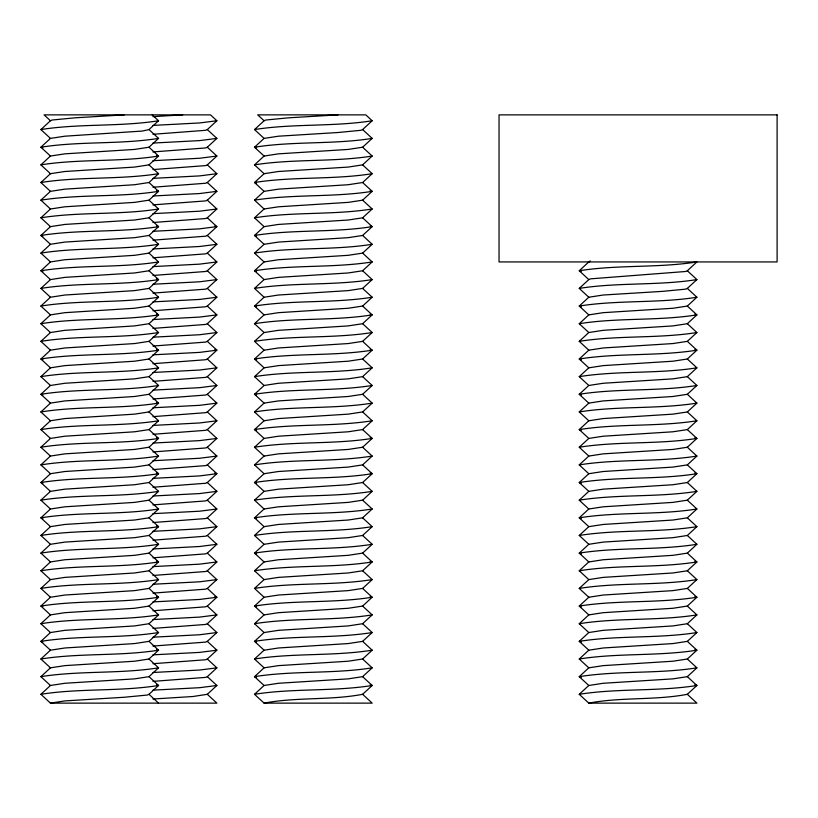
<?xml version="1.0" encoding="UTF-8"?>
<svg xmlns="http://www.w3.org/2000/svg" width="818" height="818" viewBox="0 0 818 818"><rect width="100%" height="100%" fill="white"/><g stroke="black" fill="none" stroke-linecap="round" stroke-linejoin="round"><path stroke-width="1.23" d="M152.189 114.868L158.549 120.757L148.999 129.571L142.404 131.044L64.888 136.197L50.45 138.395L40.9 129.571L50.45 120.757L52.127 120.021L75.092 117.812L124.367 114.868M50.45 138.395L40.9 147.22L50.45 156.044L64.888 153.845L134.571 149.428L148.999 147.22L158.549 138.395L148.999 129.571M148.999 147.22L158.549 156.044L148.999 164.868L134.571 167.077L64.888 171.494L50.45 173.692L40.9 164.868L50.45 156.044M148.999 164.868L158.549 173.692L148.999 182.516L134.571 184.725L64.888 189.142L50.45 191.34L40.9 182.516L50.45 173.692M148.999 182.516L158.549 191.34L148.999 200.165L134.571 202.373L64.888 206.79L50.45 208.989L40.9 200.165L50.45 191.34M148.999 200.165L158.549 208.989L148.999 217.813L134.571 220.022L64.888 224.429L50.45 226.637L40.9 217.813L50.45 208.989M50.45 226.637L40.9 235.461L50.45 244.285L64.888 242.077L134.571 237.67L148.999 235.461L158.549 226.637L148.999 217.813M148.999 235.461L158.549 244.285L148.999 253.11L134.571 255.318L64.888 259.725L50.45 261.934L40.9 253.11L50.45 244.285M50.45 261.934L40.9 270.758L50.45 279.582L64.888 277.374L134.571 272.967L148.999 270.758L158.549 261.934L148.999 253.11M152.946 134.285L205.645 130.307L207.322 129.571L216.872 120.757L210.512 114.868L44.08 114.868L50.45 120.757M148.999 270.758L158.549 279.582L148.999 288.406L134.571 290.615L64.888 295.022L50.45 297.231L40.9 288.406L50.45 279.582M152.946 151.933L205.645 147.956L207.322 147.22L216.872 138.395L207.322 129.571M148.999 288.406L158.549 297.231L148.999 306.055L134.571 308.263L64.888 312.67L50.45 314.879L40.9 306.055L50.45 297.231M152.946 169.582L205.645 165.604L207.322 164.868L216.872 156.044L207.322 147.22M148.999 306.055L158.549 314.879L148.999 323.703L134.571 325.912L64.888 330.319L50.45 332.527L40.9 323.703L50.45 314.879M264.081 120.757L257.711 114.868L365.81 114.868L372.18 120.757L362.619 129.571L360.942 130.307L337.987 132.516L278.509 136.197L264.081 138.395L254.521 129.571L264.081 120.757L265.758 120.021L288.713 117.812L337.987 114.868M152.946 187.23L205.645 183.252L207.322 182.516L216.872 173.692L207.322 164.868M148.999 323.703L158.549 332.527L148.999 341.351L134.571 343.56L64.888 347.967L50.45 350.176L40.9 341.351L50.45 332.527M264.081 138.395L254.521 147.22L264.081 156.044L278.509 153.845L348.192 149.428L362.619 147.22L372.18 138.395L362.619 129.571M152.946 204.878L205.645 200.901L207.322 200.165L216.872 191.34L207.322 182.516M50.45 350.176L40.9 359L50.45 367.824L64.888 365.615L134.571 361.208L148.999 359L158.549 350.176L148.999 341.351M362.619 147.22L372.18 156.044L362.619 164.868L348.192 167.077L278.509 171.494L264.081 173.692L254.521 164.868L264.081 156.044M152.946 222.516L205.645 218.549L207.322 217.813L216.872 208.989L207.322 200.165M148.999 359L158.549 367.824L148.999 376.648L134.571 378.857L64.888 383.264L50.45 385.472L40.9 376.648L50.45 367.824M264.081 173.692L254.521 182.516L264.081 191.34L278.509 189.142L348.192 184.725L362.619 182.516L372.18 173.692L362.619 164.868M152.946 240.165L205.645 236.197L207.322 235.461L216.872 226.637L207.322 217.813M50.45 385.472L40.9 394.296L50.45 403.121L64.888 400.912L134.571 396.495L148.999 394.296L158.549 385.472L148.999 376.648M362.619 182.516L372.18 191.34L362.619 200.165L348.192 202.373L278.509 206.79L264.081 208.989L254.521 200.165L264.081 191.34M152.946 257.813L205.645 253.846L207.322 253.11L216.872 244.285L207.322 235.461M148.999 394.296L158.549 403.121L148.999 411.945L134.571 414.143L64.888 418.56L50.45 420.769L40.9 411.945L50.45 403.121M362.619 200.165L372.18 208.989L362.619 217.813L348.192 220.022L278.509 224.429L264.081 226.637L254.521 217.813L264.081 208.989M152.946 275.461L205.645 271.494L207.322 270.758L216.872 261.934L207.322 253.11M148.999 411.945L158.549 420.769L148.999 429.593L134.571 431.792L64.888 436.209L50.45 438.417L40.9 429.593L50.45 420.769M264.081 226.637L254.521 235.461L264.081 244.285L278.509 242.077L348.192 237.67L362.619 235.461L372.18 226.637L362.619 217.813M152.946 293.11L205.645 289.143L207.322 288.406L216.872 279.582L207.322 270.758M148.999 429.593L158.549 438.417L148.999 447.241L134.571 449.44L64.888 453.857L50.45 456.066L40.9 447.241L50.45 438.417M362.619 235.461L372.18 244.285L362.619 253.11L348.192 255.318L278.509 259.725L264.081 261.934L254.521 253.11L264.081 244.285M152.946 310.758L205.645 306.791L207.322 306.055L216.872 297.231L207.322 288.406M148.999 447.241L158.549 456.066L148.999 464.89L134.571 467.088L64.888 471.505L50.45 473.704L40.9 464.89L50.45 456.066M264.081 261.934L254.521 270.758L264.081 279.582L278.509 277.374L348.192 272.967L362.619 270.758L372.18 261.934L362.619 253.11M152.946 328.407L205.645 324.439L207.322 323.703L216.872 314.879L207.322 306.055M50.45 473.704L40.9 482.528L50.45 491.352L64.888 489.154L134.571 484.737L148.999 482.528L158.549 473.704L148.999 464.89M362.619 270.758L372.18 279.582L362.619 288.406L348.192 290.615L278.509 295.022L264.081 297.231L254.521 288.406L264.081 279.582M152.946 346.055L205.645 342.088L207.322 341.351L216.872 332.527L207.322 323.703M148.999 482.528L158.549 491.352L148.999 500.176L134.571 502.385L64.888 506.802L50.45 509L40.9 500.176L50.45 491.352M264.081 297.231L254.521 306.055L264.081 314.879L278.509 312.67L348.192 308.263L362.619 306.055L372.18 297.231L362.619 288.406M152.946 363.703L205.645 359.736L207.322 359L216.872 350.176L207.322 341.351M50.45 509L40.9 517.825L50.45 526.649L64.888 524.45L134.571 520.033L148.999 517.825L158.549 509L148.999 500.176M362.619 306.055L372.18 314.879L362.619 323.703L348.192 325.912L278.509 330.319L264.081 332.527L254.521 323.703L264.081 314.879M152.946 381.352L205.645 377.384L207.322 376.648L216.872 367.824L207.322 359M148.999 517.825L158.549 526.649L148.999 535.473L134.571 537.682L64.888 542.099L50.45 544.297L40.9 535.473L50.45 526.649M362.619 323.703L372.18 332.527L362.619 341.351L348.192 343.56L278.509 347.967L264.081 350.176L254.521 341.351L264.081 332.527M152.946 399L205.645 395.033L207.322 394.296L216.872 385.472L207.322 376.648M148.999 535.473L158.549 544.297L148.999 553.121L134.571 555.33L64.888 559.737L50.45 561.946L40.9 553.121L50.45 544.297M264.081 350.176L254.521 359L264.081 367.824L278.509 365.615L348.192 361.208L362.619 359L372.18 350.176L362.619 341.351M152.946 416.648L205.645 412.681L207.322 411.945L216.872 403.121L207.322 394.296M148.999 553.121L158.549 561.946L148.999 570.77L134.571 572.978L64.888 577.385L50.45 579.594L40.9 570.77L50.45 561.946M362.619 359L372.18 367.824L362.619 376.648L348.192 378.857L278.509 383.264L264.081 385.472L254.521 376.648L264.081 367.824M152.946 434.297L205.645 430.329L207.322 429.593L216.872 420.769L207.322 411.945M148.999 570.77L158.549 579.594L148.999 588.418L134.571 590.627L64.888 595.034L50.45 597.242L40.9 588.418L50.45 579.594M264.081 385.472L254.521 394.296L264.081 403.121L278.509 400.912L348.192 396.495L362.619 394.296L372.18 385.472L362.619 376.648M152.946 451.945L205.645 447.967L207.322 447.241L216.872 438.417L207.322 429.593M50.45 597.242L40.9 606.066L50.45 614.891L64.888 612.682L134.571 608.275L148.999 606.066L158.549 597.242L148.999 588.418M362.619 394.296L372.18 403.121L362.619 411.945L348.192 414.143L278.509 418.56L264.081 420.769L254.521 411.945L264.081 403.121M152.946 469.593L205.645 465.616L207.322 464.89L216.872 456.066L207.322 447.241M148.999 606.066L158.549 614.891L148.999 623.715L134.571 625.923L64.888 630.33L50.45 632.539L40.9 623.715L50.45 614.891M264.081 420.769L254.521 429.593L264.081 438.417L278.509 436.209L348.192 431.792L362.619 429.593L372.18 420.769L362.619 411.945M152.946 487.242L205.645 483.264L207.322 482.528L216.872 473.704L207.322 464.89M50.45 632.539L40.9 641.363L50.45 650.187L64.888 647.979L134.571 643.572L148.999 641.363L158.549 632.539L148.999 623.715M362.619 429.593L372.18 438.417L362.619 447.241L348.192 449.44L278.509 453.857L264.081 456.066L254.521 447.241L264.081 438.417M152.946 504.89L205.645 500.913L207.322 500.176L216.872 491.352L207.322 482.528M148.999 641.363L158.549 650.187L148.999 659.011L134.571 661.22L64.888 665.627L50.45 667.836L40.9 659.011L50.45 650.187M362.619 447.241L372.18 456.066L362.619 464.89L348.192 467.088L278.509 471.505L264.081 473.704L254.521 464.89L264.081 456.066M152.946 522.538L205.645 518.561L207.322 517.825L216.872 509L207.322 500.176M148.999 659.011L158.549 667.836L148.999 676.66L134.571 678.868L64.888 683.275L50.45 685.484L40.9 676.66L50.45 667.836M264.081 473.704L254.521 482.528L264.081 491.352L278.509 489.154L348.192 484.737L362.619 482.528L372.18 473.704L362.619 464.89M152.946 540.187L205.645 536.209L207.322 535.473L216.872 526.649L207.322 517.825M152.946 699.012L192.895 696.517L207.322 694.308L216.872 703.132L50.45 703.132L40.9 694.308L50.45 685.484M362.619 482.528L372.18 491.352L362.619 500.176L348.192 502.385L278.509 506.802L264.081 509L254.521 500.176L264.081 491.352M152.946 557.825L205.645 553.858L207.322 553.121L216.872 544.297L207.322 535.473M264.081 509L254.521 517.825L264.081 526.649L278.509 524.45L348.192 520.033L362.619 517.825L372.18 509L362.619 500.176M152.946 575.473L205.645 571.506L207.322 570.77L216.872 561.946L207.322 553.121M362.619 517.825L372.18 526.649L362.619 535.473L348.192 537.682L278.509 542.099L264.081 544.297L254.521 535.473L264.081 526.649M152.946 593.122L205.645 589.154L207.322 588.418L216.872 579.594L207.322 570.77M264.081 544.297L254.521 553.121L264.081 561.946L278.509 559.737L348.192 555.33L362.619 553.121L372.18 544.297L362.619 535.473M152.946 610.77L205.645 606.803L207.322 606.066L216.872 597.242L207.322 588.418M362.619 553.121L372.18 561.946L362.619 570.77L348.192 572.978L278.509 577.385L264.081 579.594L254.521 570.77L264.081 561.946M152.946 628.418L205.645 624.451L207.322 623.715L216.872 614.891L207.322 606.066M362.619 570.77L372.18 579.594L362.619 588.418L348.192 590.627L278.509 595.034L264.081 597.242L254.521 588.418L264.081 579.594M687.345 270.758L696.895 279.582L687.345 288.406L685.668 289.143L662.703 291.351L603.224 295.022L588.796 297.231L579.246 288.406L588.796 279.582L590.473 278.846L685.668 271.494L687.345 270.758L696.895 261.934C658.142 268.11 617.999 264.582 579.246 270.758L588.796 279.582M50.45 703.132L64.888 700.924L124.367 697.243L147.322 695.044L148.999 694.308L158.549 685.484L148.999 676.66M152.946 646.067L205.645 642.099L207.322 641.363L216.872 632.539L207.322 623.715M264.081 597.242L254.521 606.066L264.081 614.891L278.509 612.682L348.192 608.275L362.619 606.066L372.18 597.242L362.619 588.418M588.796 297.231L579.246 306.055L588.796 314.879L603.224 312.67L672.917 308.263L687.345 306.055L696.895 297.231L687.345 288.406M152.946 663.715L205.645 659.748L207.322 659.011L216.872 650.187L207.322 641.363M687.345 306.055L696.895 314.879L687.345 323.703L672.917 325.912L603.224 330.319L588.796 332.527L579.246 323.703L588.796 314.879M362.619 606.066L372.18 614.891L362.619 623.715L348.192 625.923L278.509 630.33L264.081 632.539L254.521 623.715L264.081 614.891M152.946 681.363L205.645 677.396L207.322 676.66L216.872 667.836L207.322 659.011M687.345 323.703L696.895 332.527L687.345 341.351L672.917 343.56L603.224 347.967L588.796 350.176L579.246 341.351L588.796 332.527M264.081 632.539L254.521 641.363L264.081 650.187L278.509 647.979L348.192 643.572L362.619 641.363L372.18 632.539L362.619 623.715M207.322 694.308L216.872 685.484L207.322 676.66M588.796 350.176L579.246 359L588.796 367.824L603.224 365.615L672.917 361.208L687.345 359L696.895 350.176L687.345 341.351M362.619 641.363L372.18 650.187L362.619 659.011L348.192 661.22L278.509 665.627L264.081 667.836L254.521 659.011L264.081 650.187M264.081 667.836L254.521 676.66L264.081 685.484L278.509 683.275L348.192 678.868L362.619 676.66L372.18 667.836L362.619 659.011M687.345 359L696.895 367.824L687.345 376.648L672.917 378.857L603.224 383.264L588.796 385.472L579.246 376.648L588.796 367.824M264.081 703.132C296.372 696.977 330.329 700.464 362.619 694.308L372.18 703.132L264.081 703.132L254.521 694.308L264.081 685.484M588.796 385.472L579.246 394.296L588.796 403.121L603.224 400.912L672.917 396.495L687.345 394.296L696.895 385.472L687.345 376.648M687.345 394.296L696.895 403.121L687.345 411.945L672.917 414.143L603.224 418.56L588.796 420.769L579.246 411.945L588.796 403.121M588.796 420.769L579.246 429.593L588.796 438.417L603.224 436.209L672.917 431.792L687.345 429.593L696.895 420.769L687.345 411.945M687.345 429.593L696.895 438.417L687.345 447.241L672.917 449.44L603.224 453.857L588.796 456.066L579.246 447.241L588.796 438.417M687.345 447.241L696.895 456.066L687.345 464.89L672.917 467.088L603.224 471.505L588.796 473.704L579.246 464.89L588.796 456.066M588.796 473.704L579.246 482.528L588.796 491.352L603.224 489.154L672.917 484.737L687.345 482.528L696.895 473.704L687.345 464.89M362.619 694.308L372.18 685.484L362.619 676.66M687.345 482.528L696.895 491.352L687.345 500.176L672.917 502.385L603.224 506.802L588.796 509L579.246 500.176L588.796 491.352M588.796 509L579.246 517.825L588.796 526.649L603.224 524.45L672.917 520.033L687.345 517.825L696.895 509L687.345 500.176M687.345 517.825L696.895 526.649L687.345 535.473L672.917 537.682L603.224 542.099L588.796 544.297L579.246 535.473L588.796 526.649M588.796 544.297L579.246 553.121L588.796 561.946L603.224 559.737L672.917 555.33L687.345 553.121L696.895 544.297L687.345 535.473M687.345 553.121L696.895 561.946L687.345 570.77L672.917 572.978L603.224 577.385L588.796 579.594L579.246 570.77L588.796 561.946M687.345 570.77L696.895 579.594L687.345 588.418L672.917 590.627L603.224 595.034L588.796 597.242L579.246 588.418L588.796 579.594M588.796 597.242L579.246 606.066L588.796 614.891L603.224 612.682L672.917 608.275L687.345 606.066L696.895 597.242L687.345 588.418M687.345 606.066L696.895 614.891L687.345 623.715L672.917 625.923L603.224 630.33L588.796 632.539L579.246 623.715L588.796 614.891M588.796 632.539L579.246 641.363L588.796 650.187L603.224 647.979L672.917 643.572L687.345 641.363L696.895 632.539L687.345 623.715M687.345 641.363L696.895 650.187L687.345 659.011L672.917 661.22L603.224 665.627L588.796 667.836L579.246 659.011L588.796 650.187M588.796 667.836L579.246 676.66L588.796 685.484L603.224 683.275L672.917 678.868L687.345 676.66L696.895 667.836L687.345 659.011M588.796 703.132C621.097 696.977 655.044 700.464 687.345 694.308L696.895 703.132L588.796 703.132L579.246 694.308L588.796 685.484M687.345 694.308L696.895 685.484L687.345 676.66M590.473 261.198L588.796 261.934L579.246 270.758L581.25 271.494M588.306 261.934L590.003 261.198M40.9 129.571C79.653 123.406 119.806 126.923 158.549 120.757M40.9 164.868C79.653 158.702 119.806 162.22 158.549 156.044L156.545 155.308M158.549 138.395C119.806 144.571 79.653 141.054 40.9 147.22L42.904 147.956M40.9 182.516C79.653 176.351 119.806 179.868 158.549 173.692M216.872 120.757L199.643 122.956L152.976 125.41M40.9 200.165C79.653 193.999 119.806 197.516 158.549 191.34L156.545 190.604M216.872 138.395L199.643 140.604L152.976 143.058M254.521 129.571C293.273 123.406 333.427 126.923 372.18 120.757M40.9 217.813C79.653 211.647 119.806 215.165 158.549 208.989M216.872 156.044L199.643 158.252L152.976 160.706M216.872 173.692L199.643 175.901L152.976 178.355M254.521 164.868C293.273 158.702 333.427 162.22 372.18 156.044M40.9 253.11C79.653 246.934 119.806 250.461 158.549 244.285M216.872 191.34L199.643 193.549L152.976 196.003M372.18 138.395C333.427 144.571 293.273 141.054 254.521 147.22L256.525 147.956M216.872 208.989L199.643 211.197L152.976 213.651M254.521 200.165C293.273 193.999 333.427 197.516 372.18 191.34L370.176 190.604M40.9 288.406C79.653 282.23 119.806 285.758 158.549 279.582L156.545 278.846M372.18 173.692C333.427 179.868 293.273 176.351 254.521 182.516L256.525 183.252M254.521 217.813C293.273 211.647 333.427 215.165 372.18 208.989M158.549 261.934C119.806 268.11 79.653 264.582 40.9 270.758L42.904 271.494M40.9 306.055C79.653 299.879 119.806 303.406 158.549 297.231M216.872 244.285L199.643 246.494L152.976 248.948M40.9 323.703C79.653 317.527 119.806 321.055 158.549 314.879L156.545 314.143M216.872 261.934L199.643 264.142L152.976 266.596M254.521 253.11C293.273 246.934 333.427 250.461 372.18 244.285M40.9 341.351C79.653 335.175 119.806 338.703 158.549 332.527M216.872 279.582L199.643 281.791L152.976 284.245M216.872 297.231L199.643 299.439L152.976 301.883M254.521 288.406C293.273 282.23 333.427 285.758 372.18 279.582M40.9 376.648C79.653 370.472 119.806 373.99 158.549 367.824M216.872 314.879L199.643 317.087L152.976 319.531M372.18 261.934C333.427 268.11 293.273 264.582 254.521 270.758L256.525 271.494M216.872 332.527L199.643 334.736L152.976 337.18M254.521 323.703C293.273 317.527 333.427 321.055 372.18 314.879L370.176 314.143M40.9 411.945C79.653 405.769 119.806 409.286 158.549 403.121L156.545 402.384M372.18 297.231C333.427 303.406 293.273 299.879 254.521 306.055L256.525 306.791M254.521 341.351C293.273 335.175 333.427 338.703 372.18 332.527M158.549 385.472C119.806 391.638 79.653 388.121 40.9 394.296L42.904 395.033M40.9 429.593C79.653 423.417 119.806 426.935 158.549 420.769M216.872 367.824L199.643 370.033L152.976 372.476M40.9 447.241C79.653 441.066 119.806 444.583 158.549 438.417L156.545 437.681M216.872 385.472L199.643 387.671L152.976 390.125M254.521 376.648C293.273 370.472 333.427 373.99 372.18 367.824M40.9 464.89C79.653 458.714 119.806 462.231 158.549 456.066M216.872 403.121L199.643 405.319L152.976 407.773M216.872 420.769L199.643 422.967L152.976 425.421M579.246 288.406C617.999 282.23 658.142 285.758 696.895 279.582M254.521 411.945C293.273 405.769 333.427 409.286 372.18 403.121M40.9 500.176C79.653 494.011 119.806 497.528 158.549 491.352M216.872 438.417L199.643 440.616L152.976 443.07M372.18 385.472C333.427 391.638 293.273 388.121 254.521 394.296L256.525 395.033M216.872 456.066L199.643 458.264L152.976 460.718M579.246 323.703C617.999 317.527 658.142 321.055 696.895 314.879L694.891 314.143M254.521 447.241C293.273 441.066 333.427 444.583 372.18 438.417L370.176 437.681M40.9 535.473C79.653 529.307 119.806 532.825 158.549 526.649L156.545 525.913M696.895 297.231C658.142 303.406 617.999 299.879 579.246 306.055L581.25 306.791M579.246 341.351C617.999 335.175 658.142 338.703 696.895 332.527M372.18 420.769C333.427 426.935 293.273 423.417 254.521 429.593L256.525 430.329M254.521 464.89C293.273 458.714 333.427 462.231 372.18 456.066M158.549 509C119.806 515.176 79.653 511.659 40.9 517.825L42.904 518.561M40.9 553.121C79.653 546.956 119.806 550.473 158.549 544.297M216.872 491.352L199.643 493.561L152.976 496.015M40.9 570.77C79.653 564.604 119.806 568.121 158.549 561.946L156.545 561.209M216.872 509L199.643 511.209L152.976 513.663M579.246 376.648C617.999 370.472 658.142 373.99 696.895 367.824M254.521 500.176C293.273 494.011 333.427 497.528 372.18 491.352M40.9 588.418C79.653 582.242 119.806 585.77 158.549 579.594M216.872 526.649L199.643 528.857L152.976 531.311M216.872 544.297L199.643 546.506L152.976 548.96M579.246 411.945C617.999 405.769 658.142 409.286 696.895 403.121M254.521 535.473C293.273 529.307 333.427 532.825 372.18 526.649M40.9 623.715C79.653 617.539 119.806 621.066 158.549 614.891M696.895 385.472C658.142 391.638 617.999 388.121 579.246 394.296L581.25 395.033M216.872 561.946L199.643 564.154L152.976 566.608M372.18 509C333.427 515.176 293.273 511.659 254.521 517.825L256.525 518.561M216.872 579.594L199.643 581.803L152.976 584.256M579.246 447.241C617.999 441.066 658.142 444.583 696.895 438.417L694.891 437.681M254.521 570.77C293.273 564.604 333.427 568.121 372.18 561.946L370.176 561.209M40.9 659.011C79.653 652.836 119.806 656.363 158.549 650.187L156.545 649.451M696.895 420.769C658.142 426.935 617.999 423.417 579.246 429.593L581.25 430.329M579.246 464.89C617.999 458.714 658.142 462.231 696.895 456.066M372.18 544.297C333.427 550.473 293.273 546.956 254.521 553.121L256.525 553.858M254.521 588.418C293.273 582.242 333.427 585.77 372.18 579.594M158.549 632.539C119.806 638.715 79.653 635.187 40.9 641.363L42.904 642.099M40.9 676.66C79.653 670.484 119.806 674.012 158.549 667.836M216.872 614.891L199.643 617.099L152.976 619.553M40.9 694.308C79.653 688.132 119.806 691.66 158.549 685.484L156.545 684.748M216.872 632.539L199.643 634.748L152.976 637.191M579.246 500.176C617.999 494.011 658.142 497.528 696.895 491.352M254.521 623.715C293.273 617.539 333.427 621.066 372.18 614.891M216.872 650.187L199.643 652.396L152.976 654.84M216.872 667.836L199.643 670.044L152.976 672.488M579.246 535.473C617.999 529.307 658.142 532.825 696.895 526.649M254.521 659.011C293.273 652.836 333.427 656.363 372.18 650.187M696.895 509C658.142 515.176 617.999 511.659 579.246 517.825L581.25 518.561M216.872 685.484L199.643 687.693L152.976 690.136M372.18 632.539C333.427 638.715 293.273 635.187 254.521 641.363L256.525 642.099M579.246 570.77C617.999 564.604 658.142 568.121 696.895 561.946L694.891 561.209M254.521 694.308C293.273 688.132 333.427 691.66 372.18 685.484L370.176 684.748M696.895 544.297C658.142 550.473 617.999 546.956 579.246 553.121L581.25 553.858M579.246 588.418C617.999 582.242 658.142 585.77 696.895 579.594M372.18 667.836C333.427 674.012 293.273 670.484 254.521 676.66L256.525 677.396M579.246 623.715C617.999 617.539 658.142 621.066 696.895 614.891M579.246 659.011C617.999 652.836 658.142 656.363 696.895 650.187L694.891 649.451M696.895 632.539C658.142 638.715 617.999 635.187 579.246 641.363L581.25 642.099M579.246 694.308C617.999 688.132 658.142 691.66 696.895 685.484L694.891 684.748M696.895 667.836C658.142 674.012 617.999 670.484 579.246 676.66L581.25 677.396M182.69 114.868L152.946 116.637M152.976 231.3L199.643 228.846L216.872 226.637L214.868 225.901M152.976 354.828L199.643 352.384L216.872 350.176L214.868 349.439M152.976 478.366L199.643 475.912L216.872 473.704L214.868 472.978M152.976 601.905L199.643 599.451L216.872 597.242L214.868 596.506M370.176 225.901L372.18 226.637C333.427 232.813 293.273 229.296 254.521 235.461L256.525 236.197M694.891 349.439L696.895 350.176C658.142 356.341 617.999 352.824 579.246 359L581.25 359.736M156.545 225.901L158.549 226.637C119.806 232.813 79.653 229.296 40.9 235.461L42.904 236.197M370.176 349.439L372.18 350.176C333.427 356.341 293.273 352.824 254.521 359L256.525 359.736M694.891 472.978L696.895 473.704C658.142 479.88 617.999 476.362 579.246 482.528L581.25 483.264M156.545 349.439L158.549 350.176C119.806 356.341 79.653 352.824 40.9 359L42.904 359.736M370.176 472.978L372.18 473.704C333.427 479.88 293.273 476.362 254.521 482.528L256.525 483.264M694.891 596.506L696.895 597.242C658.142 603.418 617.999 599.891 579.246 606.066L581.25 606.803M156.545 472.978L158.549 473.704C119.806 479.88 79.653 476.362 40.9 482.528L42.904 483.264M370.176 596.506L372.18 597.242C333.427 603.418 293.273 599.891 254.521 606.066L256.525 606.803M156.545 596.506L158.549 597.242C119.806 603.418 79.653 599.891 40.9 606.066L42.904 606.803M148.999 694.308L158.549 703.132M777.1 114.868L499.041 114.868L499.041 261.934L777.1 261.934L777.1 114.868"/></g></svg>
